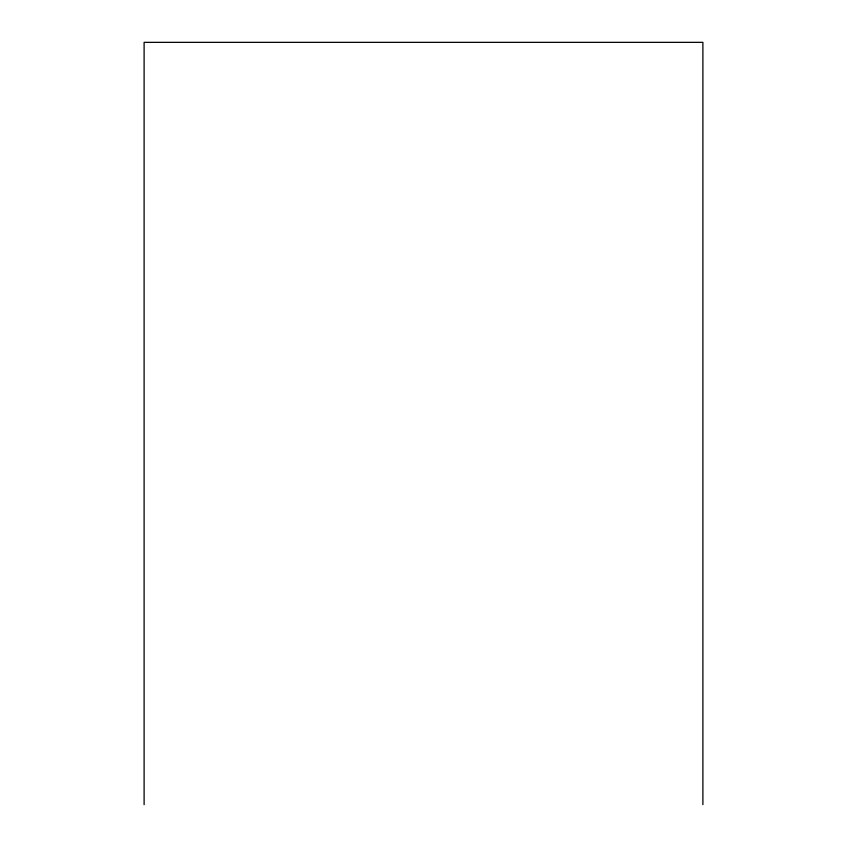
<?xml version="1.0" encoding="UTF-8"?>
<svg xmlns="http://www.w3.org/2000/svg" width="847" height="847" viewBox="0 0 847 847"><rect width="100%" height="100%" fill="white"/><g stroke="black" fill="none" stroke-linecap="round" stroke-linejoin="round"><path stroke-width="1.27" d="M702.894 804.65L702.894 42.35L144.106 42.35L144.106 804.65"/></g></svg>
